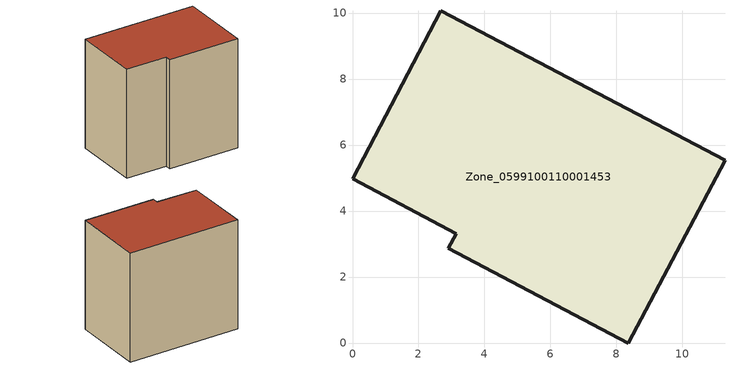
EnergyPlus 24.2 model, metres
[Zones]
Zone_0599100110001453
 floor ground (C_G): 2.91,2.87 3.14,3.31 0,4.97 2.67,10.06 11.29,5.54 8.36,0 z0
 wall outside (C_F): 3.14,3.31 2.91,2.87 8.36,0 11.29,5.54 2.67,10.06 0,4.97 3.14,3.31 z0:9.39
 roof outside (C_R): 2.67,10.06 0,4.97 3.14,3.31 2.91,2.87 8.36,0 11.29,5.54 z9.39
[BUILDING]
Pand.0599100110001453: North Axis=0; Terrain=City; Loads Convergence Tolerance Value=0.04; Temperature Convergence Tolerance Value=0.4; Solar Distribution=FullExterior; Maximum Number of Warmup Days=25; Minimum Number of Warmup Days=1
[Site:Location]
Rotterdam.The.Hague.AP_ZH_NLD Design_Conditions: Latitude=51.96; Longitude=4.45; Time Zone=1; Elevation=-4.5
[SITE:GROUNDTEMPERATURE:BUILDINGSURFACE]
18, 18, 18, 18, 18, 18, 18, 18, 18, 18, 18, 18
[MATERIAL] Thermal Absorptance=0.9; Solar Absorptance=0.7; Visible Absorptance=0.7
Name | Roughness | Thickness | Conductivity | Density | Specific Heat
G.TI.2015-2018 | MediumSmooth | 0.15 | 0.0428571 | 540 | 1210
F.TI.2015-2018 | Rough | 0.3 | 0.0666667 | 1920 | 840
R.TI.2015-2018 | MediumRough | 0.2 | 0.0333333 | 1500 | 1000
[CONSTRUCTION]
C_G: G.TI.2015-2018
C_F: F.TI.2015-2018
C_R: R.TI.2015-2018
[ZONE]
Zone_0599100110001453: Type=1; Multiplier=1; Ceiling Height=Autocalculate; Volume=Autocalculate; Floor Area=autocalculate; Part of Total Floor Area=Yes
[ZONEINFILTRATION:DESIGNFLOWRATE]
Infil_Zone_0599100110001453: Zone or ZoneList or Space or SpaceList=Zone_0599100110001453; Schedule=AlwaysOn; Design Flow Rate Calculation Method=Flow/Area; Flow Rate per Floor Area=0.0015; Constant Term Coefficient=1; Temperature Term Coefficient=0; Velocity Term Coefficient=0; Velocity Squared Term Coefficient=0
[HVACTEMPLATE:ZONE:IDEALLOADSAIRSYSTEM]
Zone_0599100110001453: Maximum Heating Supply Air Temperature=50; Minimum Cooling Supply Air Temperature=13; Maximum Heating Supply Air Humidity Ratio=0.0156; Minimum Cooling Supply Air Humidity Ratio=0.0077; Heating Limit=NoLimit; Cooling Limit=NoLimit; Dehumidification Control Type=ConstantSensibleHeatRatio; Cooling Sensible Heat Ratio=0.7; Dehumidification Setpoint=60; Humidification Control Type=None; Humidification Setpoint=30; Outdoor Air Method=None; Outdoor Air Flow Rate per Person=0.00944; Outdoor Air Flow Rate per Zone Floor Area=0; Outdoor Air Flow Rate per Zone=0; Demand Controlled Ventilation Type=None; Outdoor Air Economizer Type=NoEconomizer; Heat Recovery Type=None; Sensible Heat Recovery Effectiveness=0.7; Latent Heat Recovery Effectiveness=0.65
[ZONECONTROL:THERMOSTAT]
ThermostatControl_Zone_0599100110001453: Zone or ZoneList=Zone_0599100110001453; Control Type Schedule=DualSetpointControlType; Control 1=Thermostat_Zone_0599100110001453; Temperature Difference Between Cutout And Setpoint=0
[THERMOSTATSETPOINT:DUALSETPOINT]
Thermostat_Zone_0599100110001453: Heating Setpoint Temperature Schedule=HeatingSetpoint_Zone_0599100110001453; Cooling Setpoint Temperature Schedule=CoolingSetpoint_Zone_0599100110001453
[SCHEDULE:COMPACT]
HeatingSetpoint_Zone_0599100110001453: Through: 12/31, For: AllDays, Until: 24:00, 21
CoolingSetpoint_Zone_0599100110001453: Through: 12/31, For: AllDays, Until: 24:00, 24
DualSetpointControlType: Through: 12/31, For: AllDays, Until: 24:00, 4
AlwaysOn: Through: 12/31, For: AllDays, Until: 24:00, 1
